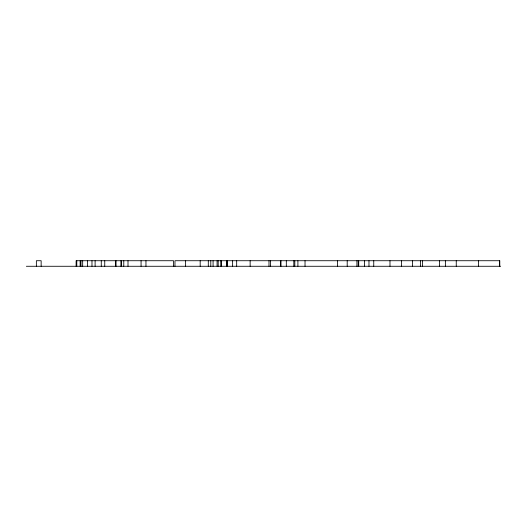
<?xml version="1.0" encoding="UTF-8"?>
<svg xmlns="http://www.w3.org/2000/svg" width="527" height="527" viewBox="0 0 527 527"><rect width="100%" height="100%" fill="white"/><g stroke="black" fill="none" stroke-linecap="round" stroke-linejoin="round"><path stroke-width="0.79" d="M26.35 266.273L500.65 266.273M499.78 266.273L499.78 260.727L174.971 260.727L174.971 266.273M499.425 260.727L499.425 266.273M478.575 260.727L478.575 266.273M456.25 260.727L456.25 266.273M445.381 260.727L445.381 266.273M439.413 260.727L439.413 266.273M422.601 260.727L422.601 266.273M420.52 260.727L420.52 266.273M412.542 260.727L412.542 266.273M401.429 260.727L401.429 266.273M389.98 260.727L389.98 266.273M373.755 260.727L373.755 266.273M368.972 260.727L368.972 266.273M364.44 260.727L364.44 266.273M358.722 260.727L358.722 266.273M358.235 260.727L358.235 266.273M356.924 260.727L356.924 266.273M347.201 260.727L347.201 266.273M337.53 260.727L337.53 266.273M305.028 260.727L305.028 266.273M297.907 260.727L297.907 266.273M294.824 260.727L294.824 266.273M293.822 260.727L293.822 266.273M286.313 260.727L286.313 266.273M280.99 260.727L280.99 266.273M280.608 260.727L280.608 266.273M270.562 260.727L270.562 266.273M268.987 260.727L268.987 266.273M250.141 260.727L250.141 266.273M236.676 260.727L236.676 266.273M232.611 260.727L232.631 266.273M227.209 260.727L227.223 266.273M227.012 260.727L227.012 266.273M226.643 260.727L226.643 266.273M221.149 260.727L221.149 266.273M220.978 260.727L221.07 266.273M218.191 260.727L218.191 266.273M217.078 260.727L217.078 266.273M213.073 260.727L213.073 266.273M210.8 260.727L210.8 266.273M208.297 260.727L208.297 266.273M200.181 260.727L200.181 266.273M185.616 260.727L185.616 266.273M173.528 266.273L173.528 260.727L76.112 260.727L76.112 266.273M145.959 260.727L145.959 266.273M141.065 260.727L141.065 266.273M128.002 260.727L128.002 266.273M123.779 260.727L123.779 266.273M121.309 260.727L121.309 266.273M120.993 260.727L120.993 266.273M116.052 260.727L116.052 266.273M115.426 260.727L115.426 266.273M104.748 260.727L104.748 266.273M101.27 260.727L101.27 266.273M95.11 260.727L95.11 266.273M91.981 260.727L91.981 266.273M87.594 260.727L87.594 266.273M82.667 260.727L82.667 266.273M80.987 260.727L80.987 266.273M80.473 260.727L80.473 266.273M80.144 260.727L80.144 266.273M76.79 260.727L76.79 266.273M41.146 266.273L41.146 260.727L36.363 260.727L36.363 266.273"/></g></svg>
